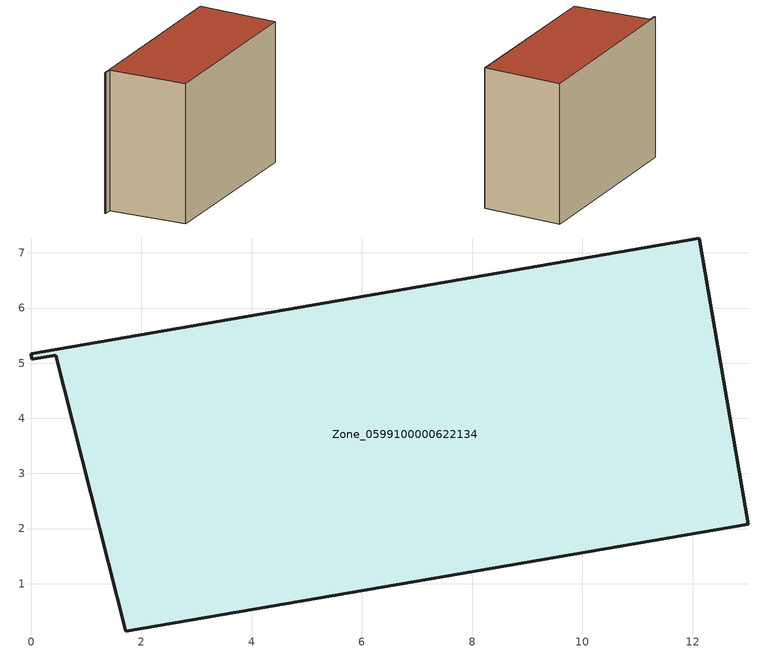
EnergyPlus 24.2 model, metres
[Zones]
Zone_0599100000622134
 floor ground (C_G): 0.45,5.15 0.02,5.07 0,5.17 12.12,7.27 13.01,2.08 1.71,0.14 z0
 wall outside (C_F): 13.01,2.08 12.12,7.27 0,5.17 0.02,5.07 0.45,5.15 1.71,0.14 13.01,2.08 z0:9.35
 roof outside (C_R): 1.71,0.14 13.01,2.08 12.12,7.27 0,5.17 0.02,5.07 0.45,5.15 z9.35
[BUILDING]
Pand.0599100000622134: North Axis=0; Terrain=City; Loads Convergence Tolerance Value=0.04; Temperature Convergence Tolerance Value=0.4; Solar Distribution=FullExterior; Maximum Number of Warmup Days=25; Minimum Number of Warmup Days=1
[Site:Location]
Rotterdam.The.Hague.AP_ZH_NLD Design_Conditions: Latitude=51.96; Longitude=4.45; Time Zone=1; Elevation=-4.5
[SITE:GROUNDTEMPERATURE:BUILDINGSURFACE]
18, 18, 18, 18, 18, 18, 18, 18, 18, 18, 18, 18
[MATERIAL] Thermal Absorptance=0.9; Solar Absorptance=0.7; Visible Absorptance=0.7
Name | Roughness | Thickness | Conductivity | Density | Specific Heat
G.TI.1946 | MediumSmooth | 0.15 | 1 | 540 | 1210
F.TI.1946 | Rough | 0.3 | 0.857143 | 1920 | 840
R.TI.1946 | MediumRough | 0.2 | 0.1 | 1500 | 1000
[CONSTRUCTION]
C_G: G.TI.1946
C_F: F.TI.1946
C_R: R.TI.1946
[ZONE]
Zone_0599100000622134: Type=1; Multiplier=1; Ceiling Height=Autocalculate; Volume=Autocalculate; Floor Area=autocalculate; Part of Total Floor Area=Yes
[ZONEINFILTRATION:DESIGNFLOWRATE]
Infil_Zone_0599100000622134: Zone or ZoneList or Space or SpaceList=Zone_0599100000622134; Schedule=AlwaysOn; Design Flow Rate Calculation Method=Flow/Area; Flow Rate per Floor Area=0.003; Constant Term Coefficient=1; Temperature Term Coefficient=0; Velocity Term Coefficient=0; Velocity Squared Term Coefficient=0
[HVACTEMPLATE:ZONE:IDEALLOADSAIRSYSTEM]
Zone_0599100000622134: Maximum Heating Supply Air Temperature=50; Minimum Cooling Supply Air Temperature=13; Maximum Heating Supply Air Humidity Ratio=0.0156; Minimum Cooling Supply Air Humidity Ratio=0.0077; Heating Limit=NoLimit; Cooling Limit=NoLimit; Dehumidification Control Type=ConstantSensibleHeatRatio; Cooling Sensible Heat Ratio=0.7; Dehumidification Setpoint=60; Humidification Control Type=None; Humidification Setpoint=30; Outdoor Air Method=None; Outdoor Air Flow Rate per Person=0.00944; Outdoor Air Flow Rate per Zone Floor Area=0; Outdoor Air Flow Rate per Zone=0; Demand Controlled Ventilation Type=None; Outdoor Air Economizer Type=NoEconomizer; Heat Recovery Type=None; Sensible Heat Recovery Effectiveness=0.7; Latent Heat Recovery Effectiveness=0.65
[ZONECONTROL:THERMOSTAT]
ThermostatControl_Zone_0599100000622134: Zone or ZoneList=Zone_0599100000622134; Control Type Schedule=DualSetpointControlType; Control 1=Thermostat_Zone_0599100000622134; Temperature Difference Between Cutout And Setpoint=0
[THERMOSTATSETPOINT:DUALSETPOINT]
Thermostat_Zone_0599100000622134: Heating Setpoint Temperature Schedule=HeatingSetpoint_Zone_0599100000622134; Cooling Setpoint Temperature Schedule=CoolingSetpoint_Zone_0599100000622134
[SCHEDULE:COMPACT]
HeatingSetpoint_Zone_0599100000622134: Through: 12/31, For: AllDays, Until: 24:00, 21
CoolingSetpoint_Zone_0599100000622134: Through: 12/31, For: AllDays, Until: 24:00, 24
DualSetpointControlType: Through: 12/31, For: AllDays, Until: 24:00, 4
AlwaysOn: Through: 12/31, For: AllDays, Until: 24:00, 1
